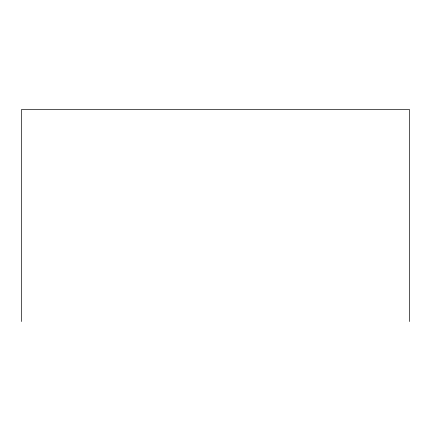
<?xml version="1.0" encoding="UTF-8"?>
<svg xmlns="http://www.w3.org/2000/svg" width="431" height="431" viewBox="0 0 431 431"><rect width="100%" height="100%" fill="white"/><g stroke="black" fill="none" stroke-linecap="round" stroke-linejoin="round"><path stroke-width="0.65" d="M409.45 321.526L409.45 109.474L21.55 109.474L21.55 321.526"/></g></svg>
